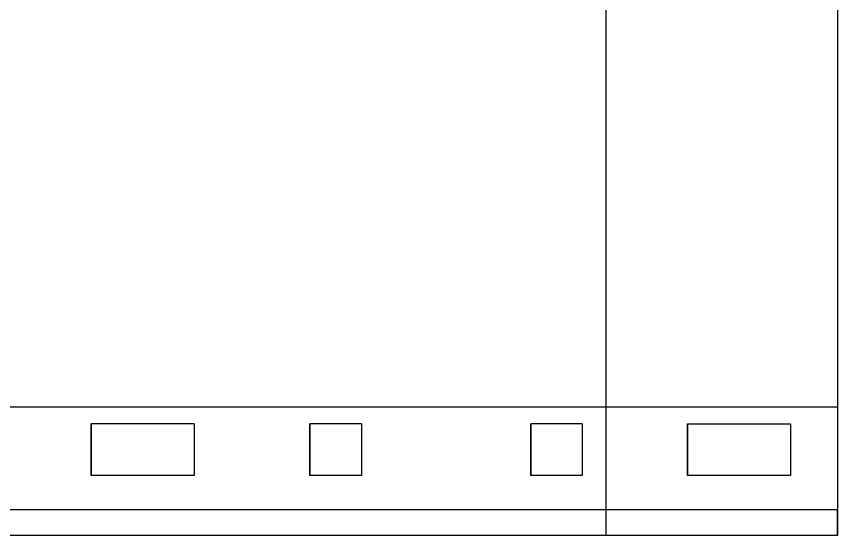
# Model space of a CAD drawing. Header units: centimetres. Extents: x 31418 to 49849, y -3781 to 3852.
# Drawn here: x 42342 to 44257, y -502 to 707 of the extents above; entities that cross this region are included whole.
import ezdxf

# ---------------------------------------------------------------- set-up
doc = ezdxf.new("R2010")
doc.units = ezdxf.units.CM
doc.header["$LTSCALE"] = 100
doc.header["$MEASUREMENT"] = 0
doc.layers.add('Muebles', color=11, linetype='Continuous')

msp = doc.modelspace()

# ---------------------------------------------------------------- linework, layer by layer
for p, q in [((43716.6, 747.9), (43716.6, -202.1)), ((44256.6, 747.9), (44256.6, -202.1)), ((41746.6, -202.1), (44256.6, -202.1)), ((43716.6, -202.1), (43716.6, -502.1)), ((44256.6, -202.1), (44256.6, -502.1)), ((42516.6, -242.1), (42516.6, -362.1)), ((42756.6, -242.1), (42756.6, -362.1)), ((43026.6, -242.1), (43026.6, -362.1)), ((43146.6, -242.1), (43146.6, -362.1)), ((43541.6, -242.1), (43541.6, -362.1)), ((43661.6, -242.1), (43661.6, -362.1)), ((43906.6, -242.1), (43906.6, -362.1)), ((44146.6, -242.1), (44146.6, -362.1)), ((44256.6, -442.1), (41746.6, -442.1)), ((44256.6, -502.1), (44256.6, -442.1)), ((44256.6, -502.1), (41746.6, -502.1))]:
    msp.add_line(p, q)
at = {"layer": 'Muebles'}
for p, q in [((42516.6, -362.1), (42516.6, -242.1)), ((42756.6, -242.1), (42516.6, -242.1)), ((42756.6, -242.1), (42756.6, -362.1)), ((43026.6, -362.1), (43026.6, -242.1)), ((43146.6, -242.1), (43026.6, -242.1)), ((43146.6, -242.1), (43146.6, -362.1)), ((43541.6, -362.1), (43541.6, -242.1)), ((43661.6, -242.1), (43541.6, -242.1)), ((43661.6, -242.1), (43661.6, -362.1)), ((43906.6, -362.1), (43906.6, -242.1)), ((43906.6, -242.1), (44146.6, -242.1)), ((44146.6, -242.1), (44146.6, -362.1)), ((42756.6, -362.1), (42516.6, -362.1)), ((43146.6, -362.1), (43026.6, -362.1)), ((43661.6, -362.1), (43541.6, -362.1)), ((44146.6, -362.1), (43906.6, -362.1))]:
    msp.add_line(p, q, dxfattribs=at)

doc.saveas('drawing.dxf')
